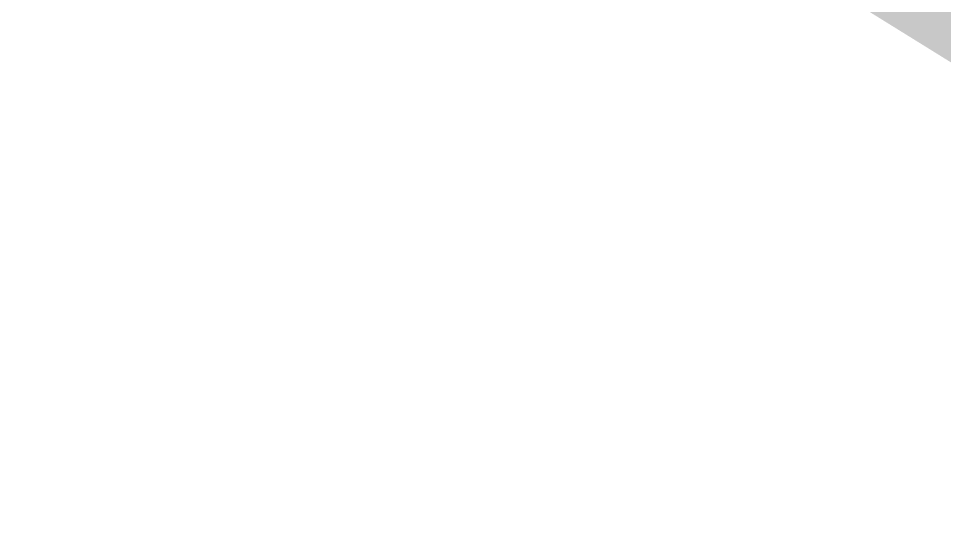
# Model space of a CAD drawing. Header units: millimetres. Extents: x 0 to 841, y 0 to 594.
# Drawn here: x 780.93805 to 780.96496, y 57.79654 to 57.81152 of the extents above; entities that cross this region are included whole.
import ezdxf

# ---------------------------------------------------------------- set-up
doc = ezdxf.new("R2010")
doc.units = ezdxf.units.MM

msp = doc.modelspace()

# ---------------------------------------------------------------- hatches: boundary and pattern name
at = {"true_color": 0xd6a749}
msp.add_hatch(color=7, dxfattribs=at).paths.add_polyline_path([(782.053221, 59.134074), (781.964314, 59.167956), (781.863669, 59.14422), (781.665018, 59.04252), (781.286115, 58.859752), (780.891752, 58.715327), (780.484121, 58.612239), (780.453122, 58.606205), (780.439585, 58.603572), (780.431909, 58.602081), (780.172333, 58.555311), (779.912808, 58.522363), (779.649652, 58.503611), (779.602712, 58.501918), (779.582214, 58.501176), (779.570588, 58.500749), (779.576191, 58.484747), (779.581721, 58.468947), (779.587206, 58.453249), (779.613482, 58.414312), (779.638525, 58.392966), (779.683801, 58.370917), (779.829252, 58.326738), (779.972473, 58.278028), (780.114259, 58.223378), (780.152445, 58.207563), (780.169121, 58.200661), (780.178579, 58.196753), (780.51163, 58.054842), (780.832334, 57.892642), (781.139663, 57.701974), (781.17068, 57.679873), (781.184223, 57.670225), (781.191899, 57.66476), (781.20694, 57.694841), (781.213507, 57.707976), (781.217232, 57.715426), (781.251385, 57.69835), (781.285087, 57.681498), (781.318564, 57.66476), (781.327103, 57.690374), (781.335528, 57.715651), (781.343897, 57.740759), (781.292016, 57.772587), (781.24009, 57.804335), (781.188125, 57.836011), (781.165377, 57.849799), (781.142938, 57.863406), (781.120663, 57.876924), (780.938502, 57.984273), (780.754061, 58.08655), (780.566478, 58.184086), (780.545303, 58.194333), (780.524397, 58.20445), (780.503627, 58.214511), (780.469332, 58.231696), (780.454357, 58.239203), (780.445868, 58.243467), (780.39523, 58.269865), (780.361886, 58.299646), (780.336125, 58.349587), (780.333101, 58.386177), (780.337824, 58.409769), (780.35434, 58.440583), (780.394273, 58.465876), (780.430035, 58.480371), (780.492278, 58.496493), (780.588843, 58.520754), (780.697573, 58.555104), (780.911666, 58.628984), (781.05306, 58.678081), (781.195123, 58.719313), (781.342327, 58.744376), (781.402871, 58.750743), (781.458354, 58.761299), (781.517378, 58.778728), (781.550682, 58.795118), (781.565223, 58.802271), (781.573465, 58.806315), (781.606839, 58.82245), (781.640106, 58.838787), (781.673226, 58.855411), (781.673226, 58.889563), (781.673226, 58.923266), (781.673226, 58.956743), (781.732656, 58.972507), (781.79177, 58.989415), (781.850557, 59.007409), (781.859095, 59.024485), (781.867521, 59.041336), (781.87589, 59.058075), (781.910043, 59.058075), (781.943745, 59.058075), (781.977222, 59.058075), (781.977222, 59.075151), (781.977222, 59.092002), (781.977222, 59.108741), (782.002837, 59.117279), (782.028113, 59.125704)])
at = {"true_color": 0xd4d42a}
msp.add_hatch(color=7, dxfattribs=at).paths.add_polyline_path([(780.913236, 57.816758), (780.963902, 57.791425), (780.962026, 57.792363), (780.94889, 57.798931)])

doc.saveas('drawing.dxf')
